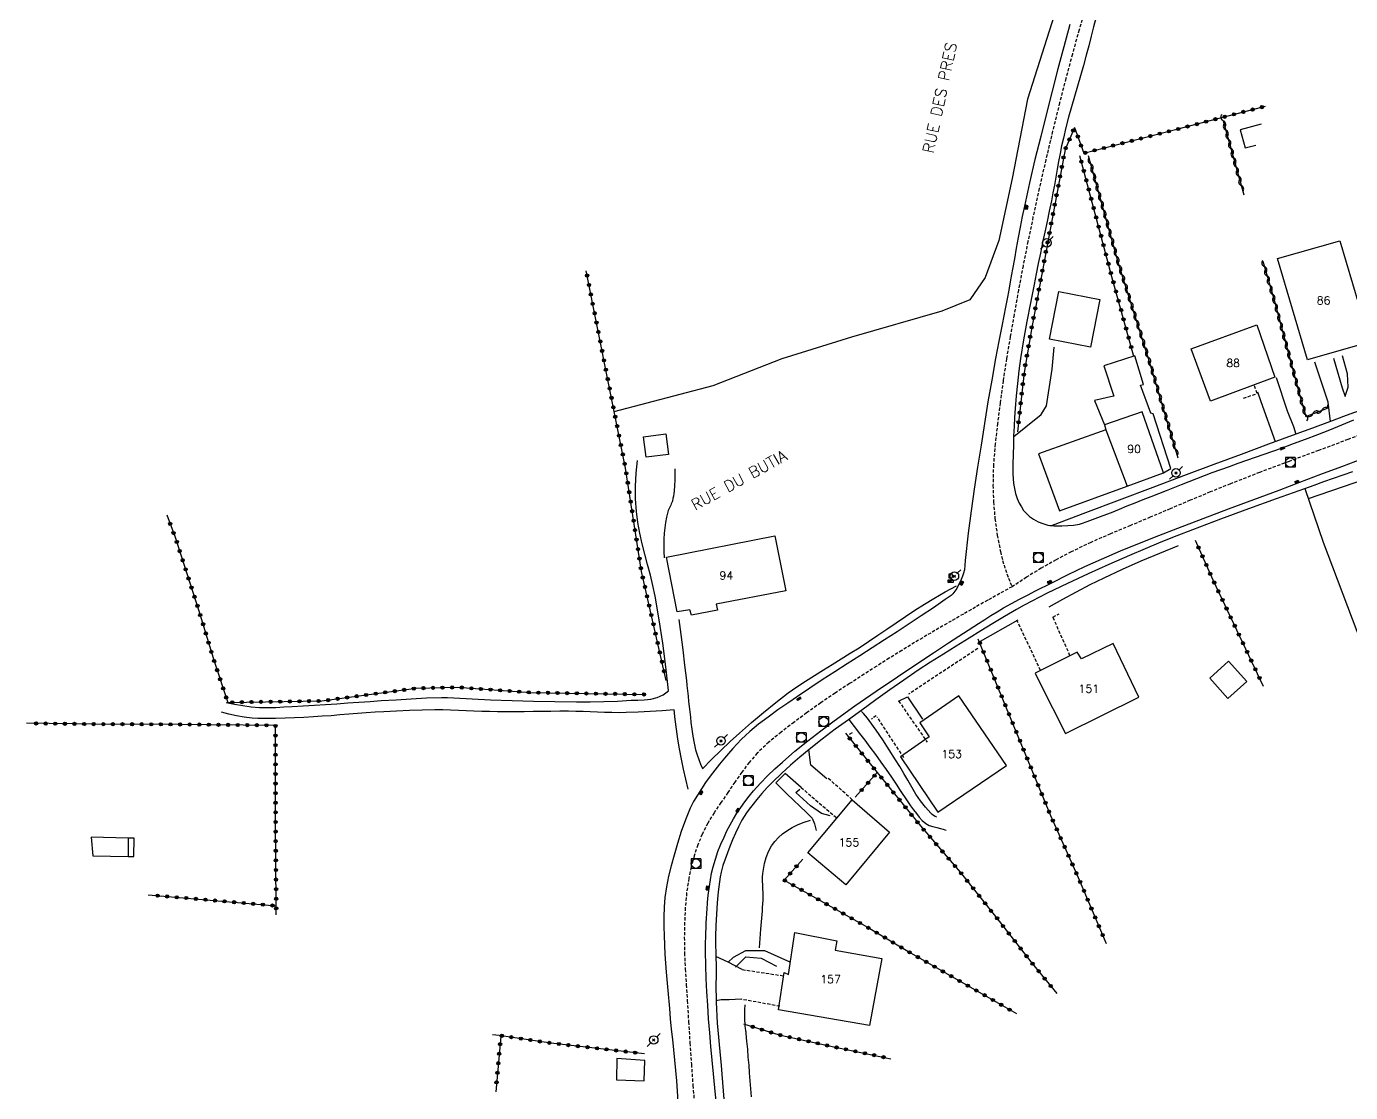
# Model space of a CAD drawing. Header units: millimetres. Extents: x 146000 to 147000, y 128274 to 129000.
# Drawn here: x 146025.1 to 146231.9, y 128444.3 to 128610.9 of the extents above; entities that cross this region are included whole.
import ezdxf
from ezdxf.enums import TextEntityAlignment as Align

# ---------------------------------------------------------------- set-up
doc = ezdxf.new("R2010")
doc.units = ezdxf.units.MM
doc.linetypes.add('DASHED', pattern=[0.75, 0.5, -0.25])
doc.layers.get('0').update_dxf_attribs({"linetype": 'CONTINUOUS'})
for name, color, linetype in [('W0001', 6, 'DASHED'), ('W0008', 7, 'CONTINUOUS'), ('W0014', 7, 'CONTINUOUS'), ('W0017', 7, 'CONTINUOUS'), ('W0071', 7, 'CONTINUOUS'), ('W0101', 7, 'CONTINUOUS'), ('W0104', 1, 'CONTINUOUS'), ('W0105', 7, 'CONTINUOUS'), ('W0112', 1, 'DASHED'), ('W0211', 2, 'CONTINUOUS'), ('W0300', 7, 'CONTINUOUS'), ('W0310', 3, 'CONTINUOUS'), ('W0323', 7, 'CONTINUOUS'), ('W0330', 7, 'CONTINUOUS'), ('W0333', 7, 'CONTINUOUS'), ('W0401', 7, 'CONTINUOUS'), ('W0420', 7, 'CONTINUOUS'), ('W0438', 7, 'CONTINUOUS'), ('W0473', 7, 'CONTINUOUS'), ('W0600', 7, 'CONTINUOUS'), ('W0989', 7, 'CONTINUOUS'), ('W0991', 7, 'CONTINUOUS')]:
    doc.layers.add(name, color=color, linetype=linetype)
doc.styles.get("Standard").update_dxf_attribs({"font": 'romans.shx', "width": 0.85})

# ---------------------------------------------------------------- blocks, each defined once
blk = doc.blocks.new('T401')
for p, q in [((-0.3, 0.3), (0, 0.3)), ((-0.3, -0.25), (-0.3, 0.3)), ((-0.3, 0.15), (0, 0.15)), ((-0.3, 0), (0, 0)), ((0, 0.3), (0, -0.25)), ((-0.3, -0.15), (0, -0.15)), ((-0.3, -0.25), (-0.3, -0.3)), ((-0.3, -0.3), (0, -0.3)), ((0, -0.3), (0, -0.25))]:
    blk.add_line(p, q)
blk = doc.blocks.new('T420')
for p, q in [((0.75, 0.75), (-0.75, 0.75)), ((-0.75, 0.75), (-0.75, -0.75)), ((0.75, 0.75), (0.75, -0.75)), ((0.75, -0.75), (-0.75, -0.75))]:
    blk.add_line(p, q)
blk.add_ellipse((0, 0), major_axis=(-0.53, 0.53), ratio=1, start_param=3.926991, end_param=10.210176)
blk = doc.blocks.new('T473')
for p, q in [((-0.166667, 0.166667), (0.166667, -0.166667)), ((-0.166667, -0.166667), (0.166667, 0.166667)), ((0.500001, 0.500001), (1.000002, 1.000002)), ((-1.000002, -1.000002), (-0.500001, -0.500001))]:
    blk.add_line(p, q)
blk.add_ellipse((0, 0), major_axis=(0.471405, 0.471405), ratio=1, start_param=5.4977871438, end_param=11.780972451)
blk = doc.blocks.new('T438')
for p, q in [((-0.4, 0.2), (0.4, 0.2)), ((-0.4, -0.2), (-0.4, 0.2)), ((0.15, 1.1), (-0.3, 1.1)), ((-0.3, 1.1), (-0.3, 0.5)), ((-0.3, 0.5), (0.15, 0.5)), ((0.3, 0.65), (0.3, 0.95)), ((0.4, 0.2), (0.4, -0.2))]:
    blk.add_line(p, q)
at = {"flags": 128}
for points in [[(-0.4, -0.2), (0.4, 0.2)], [(0.4, -0.2), (-0.4, -0.2)]]:
    blk.add_lwpolyline(points, dxfattribs=at)
for centre, major_axis, start_param, end_param in [((0.15, 0.95), (0.106, -0.106), 0.785398, 2.356194), ((0.15, 0.65), (0.106, 0.106), 3.926991, 5.497787)]:
    blk.add_ellipse(centre, major_axis=major_axis, ratio=1, start_param=start_param, end_param=end_param)
blk = doc.blocks.new('t310o')
at = {"color": 0, "linetype": 'Continuous'}
for centre, start, end in [((-0.5, 0.38), 216.8699, 323.1304), ((0.5, -0.37), 36.8699, 143.1303)]:
    blk.add_arc(centre, 0.625, start, end, dxfattribs=at)
blk = doc.blocks.new('t323o')
at = {"color": 0, "linetype": 'Continuous'}
for radius in [0.25, 0.15]:
    blk.add_circle((0, 0), radius, dxfattribs=at)

msp = doc.modelspace()

# ---------------------------------------------------------------- linework, layer by layer
at = {"layer": 'W0001'}
for points in [[(146190.57, 128614.18), (146189.48, 128610.4), (146188.44, 128606.61), (146187.42, 128602.81), (146186.45, 128599.01), (146185.35, 128594.56), (146184.29, 128590.11), (146183.27, 128585.64), (146182.29, 128581.17), (146181.5, 128577.36), (146180.74, 128573.55), (146180.02, 128569.73), (146179.33, 128565.91), (146178.73, 128562.47), (146178.16, 128559.03), (146177.62, 128555.58), (146177.16, 128552.12), (146176.76, 128548.92), (146176.38, 128545.71), (146176.11, 128542.48), (146176.04, 128539.25), (146176.13, 128536.63), (146176.35, 128534.03), (146176.71, 128531.44), (146177.2, 128528.87), (146177.55, 128527.46), (146177.97, 128526.08), (146178.46, 128524.72), (146179.02, 128523.38)], [(146235.41, 128547.87), (146231.5, 128546.39), (146226.9, 128544.67), (146222.29, 128542.97), (146217.69, 128541.24), (146213.12, 128539.46), (146209.98, 128538.19), (146206.85, 128536.89), (146203.73, 128535.57), (146200.62, 128534.25), (146197.51, 128532.94), (146194.4, 128531.65), (146191.3, 128530.31), (146188.26, 128528.84), (146185.89, 128527.58), (146183.56, 128526.26), (146181.26, 128524.86), (146179.02, 128523.38)], [(146179.02, 128523.38), (146177.11, 128522.33), (146175.21, 128521.27), (146173.31, 128520.2), (146171.42, 128519.12), (146169.51, 128518.02), (146167.6, 128516.91), (146165.7, 128515.79), (146163.8, 128514.66), (146161.82, 128513.44), (146159.84, 128512.22), (146157.87, 128510.97), (146155.92, 128509.71), (146153.65, 128508.24), (146151.38, 128506.76), (146149.14, 128505.24), (146146.93, 128503.66), (146144.94, 128502.19), (146142.95, 128500.68), (146141.03, 128499.1), (146139.22, 128497.37), (146137.95, 128495.93), (146136.79, 128494.39), (146135.7, 128492.82), (146134.63, 128491.23), (146133.55, 128489.66), (146132.48, 128488.06), (146131.48, 128486.42), (146130.61, 128484.7), (146129.93, 128483.04), (146129.36, 128481.33), (146128.9, 128479.59), (146128.53, 128477.83), (146128.18, 128475.54), (146127.97, 128473.23), (146127.87, 128470.92), (146127.82, 128468.6), (146127.84, 128466.13), (146127.96, 128463.65), (146128.13, 128461.18), (146128.28, 128458.71), (146128.48, 128455.4), (146128.69, 128452.08), (146128.92, 128448.76), (146129.16, 128445.45), (146129.51, 128441.25)]]:
    msp.add_lwpolyline(points, dxfattribs=at)
at = {"layer": 'W0008'}
for points in [[(146192.14, 128612.39), (146191.76, 128610.9), (146191.38, 128609.42), (146191, 128607.93), (146190.6, 128606.45), (146190.16, 128604.83), (146189.7, 128603.22), (146189.23, 128601.61), (146188.76, 128600), (146188.3, 128598.38), (146187.85, 128596.77), (146187.43, 128595.14), (146187.03, 128593.51), (146186.76, 128592.29), (146186.51, 128591.07), (146186.28, 128589.85), (146186.06, 128588.62), (146185.84, 128587.39), (146185.63, 128586.16), (146185.4, 128584.94), (146185.17, 128583.71), (146184.83, 128582.07), (146184.5, 128580.44), (146184.15, 128578.8), (146183.8, 128577.17), (146183.45, 128575.54), (146183.11, 128573.9), (146182.77, 128572.27), (146182.45, 128570.63), (146181.88, 128567.74), (146181.32, 128564.86), (146180.79, 128561.97), (146180.33, 128559.06), (146180.07, 128557.11), (146179.85, 128555.16), (146179.67, 128553.2), (146179.51, 128551.25), (146179.41, 128549.83), (146179.33, 128548.4), (146179.27, 128546.98), (146179.23, 128545.56), (146179.18, 128544.05), (146179.12, 128542.54), (146179.13, 128541.02), (146179.27, 128539.51), (146179.4, 128538.72), (146179.58, 128537.94), (146179.83, 128537.17), (146180.15, 128536.43), (146180.47, 128535.86), (146180.83, 128535.32), (146181.25, 128534.82), (146181.73, 128534.38), (146182.39, 128533.92), (146183.09, 128533.54), (146183.83, 128533.25), (146184.59, 128533.02), (146184.91, 128532.95), (146185.24, 128532.93), (146185.57, 128532.92), (146185.9, 128532.92), (146186.81, 128532.92), (146187.72, 128532.95), (146188.64, 128533.03), (146189.54, 128533.17), (146189.85, 128533.25), (146190.16, 128533.35), (146190.45, 128533.46), (146190.75, 128533.57), (146192.01, 128534.04), (146193.27, 128534.52), (146194.53, 128535.01), (146195.78, 128535.51), (146197.02, 128536.01), (146198.27, 128536.51), (146199.52, 128537.01), (146200.77, 128537.5), (146203.14, 128538.44), (146205.51, 128539.38), (146207.89, 128540.31), (146210.27, 128541.22), (146211.62, 128541.71), (146212.97, 128542.19), (146214.32, 128542.67), (146215.68, 128543.14), (146217.04, 128543.61), (146218.39, 128544.08), (146219.75, 128544.56), (146221.1, 128545.05), (146222.99, 128545.75), (146224.88, 128546.46), (146226.77, 128547.19), (146228.65, 128547.92), (146229.28, 128548.18), (146229.91, 128548.44), (146230.53, 128548.7), (146231.15, 128548.96), (146231.78, 128549.23), (146232.4, 128549.49)], [(146188.03, 128611.25), (146187.1, 128607.78), (146186.18, 128604.31), (146185.27, 128600.83), (146184.39, 128597.35), (146183.49, 128593.74), (146182.6, 128590.13), (146181.75, 128586.5), (146180.94, 128582.87), (146180.6, 128581.23), (146180.28, 128579.59), (146179.98, 128577.94), (146179.68, 128576.29), (146179.39, 128574.65), (146179.1, 128573), (146178.8, 128571.35), (146178.49, 128569.71), (146178.24, 128568.38), (146177.98, 128567.05), (146177.71, 128565.72), (146177.45, 128564.39), (146177.19, 128563.07), (146176.93, 128561.74), (146176.68, 128560.41), (146176.43, 128559.07), (146175.84, 128555.69), (146175.26, 128552.3), (146174.71, 128548.91), (146174.18, 128545.51), (146173.64, 128542.08), (146173.12, 128538.65), (146172.62, 128535.22), (146172.16, 128531.77), (146171.99, 128530.34), (146171.84, 128528.9), (146171.7, 128527.46), (146171.57, 128526.02)], [(146171.57, 128526.03), (146171.43, 128525.51), (146171.26, 128525.01), (146171.07, 128524.51), (146170.85, 128524.02), (146170.62, 128523.57), (146170.38, 128523.12), (146170.1, 128522.69), (146169.78, 128522.29), (146169.51, 128522.03), (146169.21, 128521.81), (146168.9, 128521.6), (146168.59, 128521.39), (146166.73, 128520.1), (146164.84, 128518.83), (146162.95, 128517.59), (146161.05, 128516.35), (146159.11, 128515.08), (146157.17, 128513.82), (146155.22, 128512.58), (146153.26, 128511.33), (146151.32, 128510.08), (146149.37, 128508.82), (146147.44, 128507.55), (146145.52, 128506.25), (146143.97, 128505.19), (146142.44, 128504.12), (146140.92, 128503.02), (146139.43, 128501.88), (146138.74, 128501.32), (146138.06, 128500.75), (146137.4, 128500.15), (146136.76, 128499.54), (146136.06, 128498.83), (146135.39, 128498.09), (146134.74, 128497.34), (146134.09, 128496.58), (146133.33, 128495.66), (146132.57, 128494.72), (146131.84, 128493.77), (146131.14, 128492.79), (146130.49, 128491.82), (146129.86, 128490.83), (146129.27, 128489.81), (146128.74, 128488.76), (146127.98, 128486.96), (146127.32, 128485.13), (146126.74, 128483.27), (146126.21, 128481.41), (146125.77, 128479.77), (146125.37, 128478.13), (146125.03, 128476.47), (146124.78, 128474.79), (146124.66, 128473.29), (146124.62, 128471.8), (146124.64, 128470.3), (146124.67, 128468.81), (146124.8, 128465.97), (146125, 128463.13), (146125.25, 128460.3), (146125.49, 128457.47), (146125.63, 128455.85), (146125.79, 128454.24), (146125.95, 128452.63), (146126.11, 128451.01), (146126.27, 128449.4), (146126.43, 128447.79), (146126.58, 128446.17), (146126.71, 128444.56), (146126.82, 128442.94)]]:
    msp.add_lwpolyline(points, dxfattribs=at)
at = {"layer": 'W0014'}
for points in [[(146132.79, 128442.94), (146132.59, 128445.09), (146132.39, 128447.24), (146132.18, 128449.39), (146131.98, 128451.53), (146131.79, 128453.68), (146131.62, 128455.83), (146131.47, 128457.98), (146131.35, 128460.06), (146131.25, 128462.14), (146131.18, 128464.22), (146131.15, 128466.3), (146131.15, 128467.05), (146131.15, 128467.81), (146131.17, 128468.56), (146131.19, 128469.31), (146131.21, 128470.07), (146131.24, 128470.82), (146131.28, 128471.57), (146131.32, 128472.32), (146131.37, 128473.12), (146131.42, 128473.91), (146131.49, 128474.7), (146131.58, 128475.49), (146131.73, 128476.53), (146131.89, 128477.57), (146132.08, 128478.61), (146132.33, 128479.63), (146132.68, 128480.82), (146133.08, 128481.98), (146133.53, 128483.13), (146134.02, 128484.26), (146134.47, 128485.22), (146134.96, 128486.16), (146135.48, 128487.09), (146136.03, 128487.99), (146136.64, 128488.9), (146137.27, 128489.79), (146137.94, 128490.65), (146138.64, 128491.49), (146139.7, 128492.67), (146140.82, 128493.81), (146141.97, 128494.91), (146143.14, 128495.98), (146145.1, 128497.67), (146147.11, 128499.29), (146149.15, 128500.87), (146151.22, 128502.42), (146154.47, 128504.77), (146157.78, 128507.05), (146161.11, 128509.29), (146164.44, 128511.53), (146166.76, 128513.07), (146169.1, 128514.61), (146171.44, 128516.13), (146173.79, 128517.64), (146174.75, 128518.26), (146175.72, 128518.87), (146176.69, 128519.48), (146177.67, 128520.07), (146178.91, 128520.76), (146180.16, 128521.43), (146181.41, 128522.08), (146182.67, 128522.72), (146185.23, 128524.01), (146187.79, 128525.28), (146190.37, 128526.52), (146192.98, 128527.71), (146195.94, 128528.99), (146198.93, 128530.2), (146201.93, 128531.38), (146204.94, 128532.56), (146208.87, 128534.07), (146212.82, 128535.55), (146216.78, 128537.02), (146220.73, 128538.49), (146224, 128539.72), (146227.28, 128540.95), (146230.56, 128542.18), (146233.84, 128543.41)], [(146232.21, 128541.32), (146230.7, 128540.8), (146229.19, 128540.28), (146227.68, 128539.76), (146226.18, 128539.23), (146224.68, 128538.69), (146220.3, 128537.12), (146215.94, 128535.54), (146211.58, 128533.94), (146207.23, 128532.29), (146204.75, 128531.32), (146202.28, 128530.34), (146199.81, 128529.33), (146197.36, 128528.29), (146194.12, 128526.87), (146190.89, 128525.41), (146187.69, 128523.91), (146184.51, 128522.36), (146183.3, 128521.76), (146182.1, 128521.13), (146180.91, 128520.49), (146179.73, 128519.84), (146177.86, 128518.75), (146176, 128517.62), (146174.15, 128516.48), (146172.31, 128515.34), (146170.3, 128514.1), (146168.3, 128512.86), (146166.3, 128511.61), (146164.33, 128510.32), (146162.11, 128508.8), (146159.91, 128507.26), (146157.74, 128505.69), (146155.56, 128504.11), (146153.48, 128502.6), (146151.39, 128501.1), (146149.33, 128499.56), (146147.31, 128497.97), (146145.85, 128496.75), (146144.42, 128495.5), (146143.02, 128494.22), (146141.64, 128492.91)], [(146141.64, 128492.91), (146140.78, 128492.01), (146139.95, 128491.08), (146139.15, 128490.13), (146138.37, 128489.15), (146137.95, 128488.61), (146137.55, 128488.05), (146137.16, 128487.47), (146136.8, 128486.88), (146136.28, 128485.88), (146135.81, 128484.86), (146135.37, 128483.82), (146134.95, 128482.78), (146134.57, 128481.8), (146134.2, 128480.81), (146133.86, 128479.81), (146133.58, 128478.79), (146133.42, 128478.03), (146133.31, 128477.26), (146133.22, 128476.49), (146133.13, 128475.72), (146132.97, 128473.97), (146132.83, 128472.21), (146132.74, 128470.46), (146132.68, 128468.7), (146132.68, 128468.28), (146132.68, 128467.86), (146132.69, 128467.44), (146132.71, 128467.02), (146132.72, 128466.6), (146132.74, 128466.18), (146132.75, 128465.76), (146132.76, 128465.34), (146132.77, 128464.35), (146132.77, 128463.36), (146132.77, 128462.37), (146132.76, 128461.37), (146132.76, 128460.38), (146132.77, 128459.39), (146132.79, 128458.4), (146132.83, 128457.4), (146132.88, 128456.29), (146132.96, 128455.18), (146133.05, 128454.08), (146133.15, 128452.97), (146133.26, 128451.86), (146133.36, 128450.75), (146133.46, 128449.65), (146133.56, 128448.54), (146133.66, 128447.23), (146133.77, 128445.91), (146133.87, 128444.6), (146133.97, 128443.29)]]:
    msp.add_lwpolyline(points, dxfattribs=at)
at = {"layer": 'W0017'}
for points in [[(146179.28, 128546.84), (146181.18, 128548.38), (146183.55, 128550.31), (146184.39, 128551.68), (146185.26, 128557.38), (146185.59, 128560.81)], [(146229.23, 128559.1), (146230.58, 128554.47), (146231.08, 128553.11)], [(146231.08, 128553.14), (146231.52, 128554.59), (146231.43, 128556.66), (146230.62, 128559.49)], [(146228.78, 128549.22), (146228.4, 128552.24), (146226.31, 128558.47)], [(146220.3, 128556.06), (146222.02, 128550.88), (146222.99, 128548.45), (146223.35, 128547.22)], [(146220.15, 128546.04), (146217.95, 128552.26), (146217.43, 128553.78)], [(146150.06, 128493.37), (146147.56, 128495.51), (146147.28, 128497.94)], [(146146.05, 128492), (146143.6, 128494.19)], [(146136.86, 128463.56), (146134.67, 128464.71), (146132.76, 128465.59)], [(146136.68, 128458.94), (146134.8, 128458.83), (146133.57, 128458.84), (146132.76, 128458.64)]]:
    msp.add_lwpolyline(points, dxfattribs=at)
at = {"layer": 'W0071'}
for points in [[(146125.36, 128507.15), (146124.94, 128510.85), (146124.44, 128514.55), (146123.87, 128518.23), (146123.24, 128521.91), (146122.91, 128523.56), (146122.52, 128525.21), (146122.09, 128526.84), (146121.66, 128528.47), (146121.24, 128530.11), (146120.87, 128531.77), (146120.56, 128533.43), (146120.34, 128535.12), (146120.2, 128537.12), (146120.18, 128539.12), (146120.28, 128541.13), (146120.49, 128543.12)], [(146126.32, 128541.8), (146126.34, 128540.93), (146126.34, 128540.06), (146126.3, 128539.19), (146126.22, 128538.32), (146126.18, 128537.93), (146126.12, 128537.54), (146126.04, 128537.16), (146125.95, 128536.78), (146125.87, 128536.56), (146125.79, 128536.34), (146125.69, 128536.13), (146125.59, 128535.93), (146125.49, 128535.72), (146125.4, 128535.51), (146125.31, 128535.29), (146125.24, 128535.07), (146125.04, 128534.26), (146124.89, 128533.43), (146124.78, 128532.6), (146124.69, 128531.76), (146124.63, 128530.81), (146124.6, 128529.84), (146124.61, 128528.88), (146124.65, 128527.92)], [(146126.95, 128518.28), (146127.26, 128515.9), (146127.57, 128513.52), (146127.86, 128511.14), (146128.14, 128508.75), (146128.23, 128507.93), (146128.32, 128507.11), (146128.4, 128506.29), (146128.49, 128505.47), (146128.57, 128504.65), (146128.66, 128503.83), (146128.76, 128503.01), (146128.86, 128502.19), (146129.01, 128501.11), (146129.16, 128500.03), (146129.34, 128498.95), (146129.59, 128497.88), (146129.81, 128497.13), (146130.07, 128496.39), (146130.36, 128495.66), (146130.68, 128494.95)], [(146056.27, 128505.3), (146057.54, 128505.02), (146058.83, 128504.8), (146060.13, 128504.63), (146061.43, 128504.53), (146062.71, 128504.49), (146063.99, 128504.53), (146065.27, 128504.6), (146066.54, 128504.67), (146068.29, 128504.76), (146070.03, 128504.86), (146071.77, 128504.98), (146073.51, 128505.1), (146075.25, 128505.23), (146076.99, 128505.35), (146078.73, 128505.47), (146080.47, 128505.58), (146082.82, 128505.72), (146085.17, 128505.88), (146087.52, 128506), (146089.87, 128506.05), (146090.83, 128506.05), (146091.8, 128506.02), (146092.76, 128505.98), (146093.72, 128505.93), (146094.68, 128505.87), (146095.64, 128505.82), (146096.6, 128505.77), (146097.56, 128505.73), (146100.91, 128505.62), (146104.26, 128505.52), (146107.61, 128505.44), (146110.96, 128505.41), (146113.11, 128505.42), (146115.25, 128505.45), (146117.4, 128505.51), (146119.54, 128505.63), (146120.54, 128505.68), (146121.55, 128505.73), (146122.57, 128505.83), (146123.56, 128506.07), (146124.05, 128506.26), (146124.51, 128506.5), (146124.95, 128506.79), (146125.36, 128507.12)], [(146126.24, 128504.17), (146124.37, 128504), (146122.5, 128503.86), (146120.62, 128503.77), (146118.74, 128503.71), (146117.62, 128503.7), (146116.49, 128503.72), (146115.37, 128503.75), (146114.24, 128503.78), (146113.12, 128503.83), (146112, 128503.87), (146110.88, 128503.9), (146109.75, 128503.92), (146108.36, 128503.92), (146106.97, 128503.91), (146105.58, 128503.89), (146104.19, 128503.87), (146102.8, 128503.85), (146101.41, 128503.84), (146100.02, 128503.83), (146098.63, 128503.84), (146097.41, 128503.87), (146096.18, 128503.91), (146094.96, 128503.96), (146093.74, 128504.01), (146092.52, 128504.06), (146091.3, 128504.1), (146090.07, 128504.13), (146088.85, 128504.14), (146086.86, 128504.11), (146084.87, 128504.04), (146082.88, 128503.95), (146080.89, 128503.84), (146079.52, 128503.76), (146078.14, 128503.66), (146076.76, 128503.56), (146075.39, 128503.45), (146074.01, 128503.34), (146072.64, 128503.23), (146071.26, 128503.13), (146069.88, 128503.05), (146068.4, 128502.96), (146066.92, 128502.89), (146065.44, 128502.83), (146063.96, 128502.8), (146063.04, 128502.78), (146062.12, 128502.77), (146061.2, 128502.79), (146060.29, 128502.85), (146059.07, 128503.01), (146057.87, 128503.21), (146056.68, 128503.48), (146055.5, 128503.79)], [(146128.43, 128491.76), (146128.05, 128493.32), (146127.69, 128494.89), (146127.37, 128496.46), (146127.08, 128498.04), (146126.82, 128499.57), (146126.6, 128501.1), (146126.41, 128502.63), (146126.24, 128504.17)], [(146167.28, 128487.36), (146167.02, 128487.48), (146166.77, 128487.63), (146166.55, 128487.79), (146166.33, 128487.98), (146165.48, 128488.92), (146164.71, 128489.92), (146164.01, 128490.97), (146163.35, 128492.05), (146162.74, 128493.13), (146162.12, 128494.22), (146161.49, 128495.3), (146160.82, 128496.35), (146159.81, 128497.9), (146158.81, 128499.45), (146157.79, 128500.99), (146156.7, 128502.49), (146156.42, 128502.85), (146156.12, 128503.21), (146155.82, 128503.56), (146155.5, 128503.9)], [(146153.54, 128502.61), (146154.37, 128501.55), (146155.19, 128500.47), (146156.01, 128499.4), (146156.82, 128498.31), (146157.67, 128497.15), (146158.51, 128495.98), (146159.35, 128494.81), (146160.17, 128493.63), (146160.61, 128492.99), (146161.03, 128492.35), (146161.45, 128491.7), (146161.87, 128491.05), (146162.3, 128490.41), (146162.73, 128489.77), (146163.18, 128489.13), (146163.64, 128488.52), (146164.07, 128487.95), (146164.5, 128487.38), (146164.98, 128486.84), (146165.55, 128486.38), (146166.08, 128486.09), (146166.66, 128485.9), (146167.25, 128485.76), (146167.82, 128485.6), (146168.05, 128485.53), (146168.28, 128485.47), (146168.51, 128485.4), (146168.73, 128485.34)]]:
    msp.add_lwpolyline(points, dxfattribs=at)
at = {"layer": 'W0101'}
for points in [[(146239.89, 128563.06), (146225.16, 128558.82), (146220.49, 128574.7), (146230.25, 128577.44), (146233.2, 128567.43), (146238.31, 128568.86)], [(146220.08, 128556.12), (146210, 128552.4), (146206.99, 128560.56), (146217.27, 128564.3)], [(146143.67, 128522.72), (146132.81, 128520.65), (146132.98, 128519.71), (146128.92, 128518.95), (146128.68, 128519.79), (146126.68, 128519.44), (146125.06, 128528.03), (146141.97, 128531.35)], [(146194.8, 128514.49), (146189.87, 128512.09), (146189.21, 128513.18), (146182.63, 128509.88), (146183.37, 128508.37), (146187.35, 128500.42), (146198.84, 128506.12)], [(146170.7, 128506.33), (146164.63, 128502.13), (146166.08, 128499.91), (146161.59, 128496.81), (146167.41, 128488.15), (146178.17, 128495.47)], [(146153.06, 128476.77), (146147.12, 128481.77), (146154.04, 128490.1), (146159.89, 128485.04)], [(146142.51, 128457.26), (146143.4, 128463.09), (146144.12, 128462.8), (146145.1, 128469.32), (146151.65, 128468.06), (146151.4, 128466.57), (146158.67, 128465.3), (146156.76, 128454.79)]]:
    msp.add_lwpolyline(points, close=True, dxfattribs=at)
for points in [[(146202.68, 128541.19), (146199.33, 128550.71), (146193.47, 128548.68), (146193.45, 128548.68)], [(146193.45, 128548.68), (146193.69, 128547.93)], [(146193.69, 128547.93), (146196.99, 128539.1)], [(146196.99, 128539.1), (146202.68, 128541.19)]]:
    msp.add_lwpolyline(points, dxfattribs=at)
at = {"layer": 'W0104'}
for points in [[(146217.91, 128595.65), (146214.64, 128594.77), (146215.45, 128591.99), (146217.12, 128592.4)], [(146202.68, 128541.19), (146203.83, 128541.87), (146201.06, 128550.42), (146200.68, 128550.51), (146200.69, 128550.53), (146199.1, 128554.88), (146199.54, 128554.98), (146198.21, 128559.45), (146193.38, 128557.93), (146194.92, 128553.19), (146194.89, 128553.16), (146191.9, 128552.47), (146193.45, 128548.68)], [(146193.69, 128547.93), (146183.14, 128544.15)], [(146183.14, 128544.15), (146186.42, 128535.23), (146196.99, 128539.1)], [(146040.93, 128484.1), (146040.94, 128481.21)]]:
    msp.add_lwpolyline(points, dxfattribs=at)
for points in [[(146192.74, 128568.25), (146191.29, 128560.84), (146184.89, 128562.09), (146186.34, 128569.5)], [(146124.95, 128547.26), (146125.37, 128544.07), (146121.86, 128543.61), (146121.44, 128546.8)], [(146041.89, 128484.11), (146040.93, 128484.1), (146035.18, 128484.27), (146035.4, 128481.31), (146040.94, 128481.21), (146040.94, 128481.23), (146041.84, 128481.22)], [(146121.67, 128449.34), (146117.28, 128449.63), (146117.25, 128446.34), (146121.57, 128446.15)]]:
    msp.add_lwpolyline(points, close=True, dxfattribs=at)
at = {"layer": 'W0105'}
for points in [[(146161.3, 128505.52), (146162.66, 128506.19), (146165.02, 128502.66)], [(146143.6, 128494.17), (146142.1, 128492.74), (146143.86, 128491.03), (146146.91, 128488.09), (146147.78, 128487.23), (146148.18, 128486.35), (146148.43, 128485.29)], [(146150.63, 128487.6), (146149.26, 128487.95), (146147.54, 128489.13), (146145.26, 128491.24), (146145.85, 128491.77)], [(146144.47, 128464.68), (146140.4, 128466.49), (146137.36, 128466.47), (146135.47, 128465.44), (146134.67, 128464.71)], [(146135.84, 128463.91), (146136.82, 128464.91), (146137.45, 128465.55), (146139.82, 128465.32), (146142.22, 128464.1)]]:
    msp.add_lwpolyline(points, dxfattribs=at)
at = {"layer": 'W0112'}
for points in [[(146215.16, 128552.84), (146217.33, 128553.59), (146216.83, 128554.93)], [(146183.48, 128510.3), (146179.78, 128518.17)], [(146188.07, 128512.61), (146185.39, 128518.65), (146186.39, 128519.15)], [(146173.67, 128513.74), (146162.82, 128506.58)], [(146161.3, 128505.52), (146165.75, 128499.1)], [(146157.8, 128503.23), (146157.05, 128502.68)], [(146162.11, 128496.68), (146157.95, 128503.02)], [(146154.02, 128500.54), (146153.36, 128500.15)], [(146154.04, 128490.1), (146150.16, 128493.58)], [(146146.05, 128492), (146151.66, 128487.24)], [(146136.86, 128463.56), (146143.48, 128462.55)], [(146142.74, 128457.82), (146136.7, 128458.91)]]:
    msp.add_lwpolyline(points, dxfattribs=at)
at = {"layer": 'W0211'}
for points in [[(146139.56, 128466.93), (146139.61, 128467.66), (146139.67, 128468.4), (146139.72, 128469.14), (146139.78, 128469.88), (146139.82, 128470.44), (146139.87, 128471.01), (146139.92, 128471.57), (146139.96, 128472.14), (146140.01, 128472.71), (146140.05, 128473.27), (146140.09, 128473.84), (146140.12, 128474.41), (146140.13, 128475), (146140.12, 128475.6), (146140.09, 128476.19), (146140.06, 128476.79), (146140.05, 128477.39), (146140.05, 128477.98), (146140.09, 128478.58), (146140.17, 128479.18), (146140.37, 128480.14), (146140.63, 128481.08), (146140.99, 128482), (146141.46, 128482.87), (146141.95, 128483.56), (146142.52, 128484.18), (146143.15, 128484.74), (146143.82, 128485.24), (146144.69, 128485.78), (146145.59, 128486.23), (146146.54, 128486.6), (146147.52, 128486.88)], [(146138.34, 128443.68), (146138.23, 128444.92), (146138.13, 128446.16), (146138.02, 128447.39), (146137.93, 128448.63), (146137.82, 128449.87), (146137.72, 128451.1), (146137.61, 128452.34), (146137.48, 128453.57), (146137.46, 128453.75), (146137.44, 128453.93), (146137.42, 128454.1), (146137.39, 128454.28), (146137.37, 128454.46), (146137.35, 128454.63), (146137.33, 128454.81), (146137.31, 128454.99), (146137.28, 128455.76), (146137.26, 128456.52), (146137.27, 128457.29), (146137.3, 128458.06)]]:
    msp.add_lwpolyline(points, dxfattribs=at)
at = {"layer": 'W0300'}
for points in [[(146204.99, 128529.78), (146202.04, 128528.6), (146199.12, 128527.37), (146196.23, 128526.09), (146193.36, 128524.74), (146191.18, 128523.66), (146189.02, 128522.54), (146186.89, 128521.38), (146184.78, 128520.18)], [(146179.93, 128518.14), (146174.03, 128514.8)]]:
    msp.add_lwpolyline(points, dxfattribs=at)
at = {"layer": 'W0310'}
for points in [[(146212.01, 128596.22), (146215.21, 128584.64)], [(146204.97, 128543.46), (146200.55, 128558.37), (146195.66, 128573.91), (146190.94, 128590.73)], [(146218.17, 128574.29), (146220, 128568.03), (146223.78, 128554.02), (146224.9, 128549.99), (146228.31, 128551.28), (146228.35, 128551.83)]]:
    msp.add_lwpolyline(points, dxfattribs=at)
at = {"layer": 'W0323'}
for points in [[(146188.79, 128595.16), (146190.22, 128591.15), (146204.75, 128594.87), (146218.61, 128598.49)], [(146188.79, 128595.16), (146187.3, 128591.7), (146182.09, 128563.92), (146180.89, 128556.87), (146179.87, 128547.59)], [(146198.03, 128559.39), (146194.63, 128571.79), (146189.6, 128590.75)], [(146124.99, 128508.73), (146121.11, 128525.79), (146118.64, 128541.9), (146116.04, 128554.94), (146112.49, 128572.74)], [(146046.97, 128534.6), (146048.29, 128531.11), (146052, 128519.64), (146054.37, 128511.74), (146056.51, 128505.3), (146071.18, 128505.54), (146085.91, 128507.51), (146092.32, 128507.67), (146103.84, 128506.85), (146121.66, 128506.55)], [(146218.31, 128507.77), (146210.43, 128524.39), (146207.68, 128530.59)], [(146193.76, 128467.57), (146189.39, 128477.87), (146185.06, 128487.58), (146179.36, 128501.48), (146173.75, 128515.19)], [(146064.08, 128472.1), (146064.07, 128473.52), (146063.97, 128486.95), (146063.95, 128501.72), (146048.83, 128501.87), (146035.71, 128501.91), (146025.05, 128502.04)], [(146152.98, 128500.52), (146157.97, 128494.34), (146154.52, 128490.5)], [(146157.97, 128494.34), (146164.7, 128486.01), (146170.91, 128478.8), (146176.64, 128471.61), (146181.97, 128464.77), (146186.01, 128459.82)], [(146146.36, 128480.81), (146143.43, 128477.53), (146156.81, 128469.95), (146163.27, 128466.09), (146177.14, 128458.16), (146179.69, 128456.68)], [(146044.04, 128475.24), (146064.07, 128473.52)], [(146137.07, 128455.05), (146142.63, 128453.35), (146151.17, 128451.47), (146160.1, 128449.62)], [(146121.61, 128450.4), (146106.96, 128452.06), (146098.9, 128453.27), (146097.83, 128453.37)], [(146099.15, 128453.1), (146098.35, 128444.43)]]:
    msp.add_lwpolyline(points, dxfattribs=at)
at = {"layer": 'W0330'}
for points in [[(146200.25, 128659.91), (146196.32, 128647.66), (146191.08, 128631.08), (146186.32, 128614.97), (146181.41, 128599.6), (146179.03, 128587.21), (146176.94, 128577.48), (146174.83, 128571.73), (146172.44, 128568.23), (146168.05, 128566.43), (146153.92, 128562.38), (146143.07, 128559.02), (146132.3, 128554.79), (146116.83, 128550.71)], [(146240.8, 128542.41), (146230.6, 128538.97), (146225.29, 128537.14)], [(146224.75, 128538.72), (146227.6, 128530.36), (146233.63, 128514.51), (146233.82, 128513.99)]]:
    msp.add_lwpolyline(points, dxfattribs=at)
at = {"layer": 'W0333'}
for points in [[(146233.81, 128551.08), (146231.2, 128550.12), (146228.59, 128549.16), (146225.98, 128548.19), (146223.37, 128547.22), (146219.09, 128545.64), (146214.8, 128544.06), (146210.52, 128542.47), (146206.23, 128540.88), (146200.99, 128538.91), (146195.75, 128536.93), (146190.51, 128534.93), (146185.28, 128532.93)], [(146130.68, 128494.92), (146132.08, 128496.36), (146133.51, 128497.78), (146134.97, 128499.17), (146136.45, 128500.52), (146138.3, 128502.15), (146140.18, 128503.75), (146142.1, 128505.3), (146144.06, 128506.79), (146145.4, 128507.73), (146146.77, 128508.65), (146148.15, 128509.53), (146149.54, 128510.4), (146150.94, 128511.25), (146152.34, 128512.11), (146153.73, 128512.98), (146155.12, 128513.86), (146156.58, 128514.82), (146158.03, 128515.79), (146159.48, 128516.77), (146160.93, 128517.76), (146162.38, 128518.73), (146163.84, 128519.7), (146165.32, 128520.65), (146166.8, 128521.57), (146167.67, 128522.09), (146168.55, 128522.59), (146169.43, 128523.07), (146170.33, 128523.54)]]:
    msp.add_lwpolyline(points, dxfattribs=at)
at = {"layer": 'W0600'}
msp.add_lwpolyline([(146215.68, 128508.56), (146212.84, 128511.73), (146209.9, 128509.09), (146212.75, 128505.92)], close=True, dxfattribs=at)

# ---------------------------------------------------------------- block references
at = {"layer": 'W0310'}
for p, rotation in [((146212.01, 128596.21), 285.4445181703139), ((146212.41, 128594.76), 285.4445181703139), ((146212.81, 128593.31), 285.4445181703139), ((146213.21, 128591.87), 285.4445181703139), ((146191.3, 128589.47), 105.6543739382282), ((146213.61, 128590.42), 285.4445181703139), ((146214.01, 128588.98), 285.4445181703139), ((146191.7, 128588.02), 105.6543739382282), ((146192.11, 128586.58), 105.6543739382282), ((146214.41, 128587.53), 285.4445181703139), ((146192.51, 128585.13), 105.6543739382282), ((146214.81, 128586.09), 285.4445181703139), ((146192.92, 128583.69), 105.6543739382282), ((146193.32, 128582.25), 105.6543739382282), ((146193.73, 128580.8), 105.6543739382282), ((146194.13, 128579.36), 105.6543739382282), ((146194.54, 128577.91), 105.6543739382282), ((146194.94, 128576.47), 105.6543739382282), ((146195.35, 128575.02), 105.6543739382282), ((146195.76, 128573.58), 107.4788107228506), ((146196.21, 128572.15), 107.4788107228506), ((146218.43, 128573.42), 286.2547854506864), ((146218.85, 128571.98), 286.2547854506864), ((146196.66, 128570.72), 107.4788107228506), ((146219.27, 128570.54), 286.2547854506864), ((146197.11, 128569.29), 107.4788107228506), ((146197.56, 128567.86), 107.4788107228506), ((146219.69, 128569.1), 286.2547854506864), ((146198.01, 128566.43), 107.4788107228506), ((146220.1, 128567.65), 285.1204015064638), ((146220.49, 128566.21), 285.1204015064638), ((146198.46, 128565), 107.4788107228506), ((146220.88, 128564.76), 285.1204015064638), ((146198.92, 128563.57), 107.4788107228506), ((146199.37, 128562.14), 107.4788107228506), ((146221.27, 128563.31), 285.1204015064638), ((146221.66, 128561.86), 285.1204015064638), ((146199.82, 128560.71), 107.4788107228506), ((146222.06, 128560.41), 285.1204015064638), ((146200.27, 128559.28), 107.4788107228506), ((146200.71, 128557.84), 106.5199340870314), ((146222.45, 128558.97), 285.1204015064638), ((146222.84, 128557.52), 285.1204015064638), ((146201.14, 128556.4), 106.5199340870314), ((146223.23, 128556.07), 285.1204015064638), ((146201.56, 128554.97), 106.5199340870314), ((146201.99, 128553.53), 106.5199340870314), ((146223.62, 128554.62), 285.1204015064638), ((146202.41, 128552.09), 106.5199340870314), ((146224.02, 128553.18), 285.4522254066341), ((146224.42, 128551.73), 285.4522254066341), ((146202.84, 128550.65), 106.5199340870314), ((146203.27, 128549.21), 106.5199340870314), ((146224.82, 128550.28), 285.4522254066341), ((146226.02, 128550.42), 20.64784176289873), ((146227.42, 128550.95), 20.64784176289873), ((146203.69, 128547.78), 106.5199340870314), ((146204.12, 128546.34), 106.5199340870314), ((146204.55, 128544.9), 106.5199340870314)]:
    msp.add_blockref('t310o', p, dxfattribs=dict(at, rotation=rotation))
at = {"layer": 'W0323'}
for p, rotation in [((146215.15, 128597.59), 14.64376928130015), ((146216.6, 128597.96), 14.64376928130015), ((146218.05, 128598.34), 14.64376928130015), ((146207.89, 128595.69), 14.64376928130015), ((146209.34, 128596.07), 14.64376928130015), ((146210.79, 128596.45), 14.64376928130015), ((146212.24, 128596.83), 14.64376928130015), ((146213.69, 128597.21), 14.64376928130015), ((146188.58, 128594.68), 246.6615762598504), ((146189.29, 128593.74), 289.6320761470462), ((146199.17, 128593.44), 14.35294499736064), ((146200.63, 128593.81), 14.35294499736064), ((146202.08, 128594.19), 14.35294499736064), ((146203.53, 128594.56), 14.35294499736064), ((146204.99, 128594.93), 14.64376928130015), ((146206.44, 128595.31), 14.64376928130015), ((146187.39, 128591.92), 246.6615762598504), ((146187.99, 128593.3), 246.6615762598504), ((146189.79, 128592.33), 289.6320761470462), ((146191.91, 128591.58), 14.35294499736064), ((146193.36, 128591.95), 14.35294499736064), ((146194.81, 128592.33), 14.35294499736064), ((146196.27, 128592.7), 14.35294499736064), ((146197.72, 128593.07), 14.35294499736064), ((146187.06, 128590.47), 259.3914284525288), ((146189.85, 128589.81), 104.8531404481319), ((146190.46, 128591.21), 14.35294499736064), ((146186.51, 128587.52), 259.3914284525288), ((146186.79, 128588.99), 259.3914284525288), ((146190.23, 128588.36), 104.8531404481319), ((146186.24, 128586.04), 259.3914284525288), ((146190.62, 128586.91), 104.8531404481319), ((146191, 128585.46), 104.8531404481319), ((146185.68, 128583.09), 259.3914284525288), ((146185.96, 128584.57), 259.3914284525288), ((146191.39, 128584.01), 104.8531404481319), ((146185.41, 128581.62), 259.3914284525288), ((146191.77, 128582.56), 104.8531404481319), ((146192.16, 128581.11), 104.8531404481319), ((146185.13, 128580.15), 259.3914284525288), ((146192.54, 128579.66), 104.8531404481319), ((146184.58, 128577.2), 259.3914284525288), ((146184.86, 128578.67), 259.3914284525288), ((146192.93, 128578.21), 104.8531404481319), ((146184.3, 128575.72), 259.3914284525288), ((146193.31, 128576.76), 104.8531404481319), ((146193.7, 128575.31), 104.8531404481319), ((146183.75, 128572.77), 259.3914284525288), ((146184.03, 128574.25), 259.3914284525288), ((146194.08, 128573.86), 104.8531404481319), ((146112.63, 128572.01), 101.2762222710374), ((146183.47, 128571.3), 259.3914284525288), ((146194.46, 128572.41), 104.8531404481319), ((146194.86, 128570.97), 105.3571302770683), ((146112.93, 128570.54), 101.2762222710374), ((146113.22, 128569.07), 101.2762222710374), ((146183.2, 128569.83), 259.3914284525288), ((146195.25, 128569.52), 105.3571302770683), ((146113.51, 128567.6), 101.2762222710374), ((146182.65, 128566.88), 259.3914284525288), ((146182.92, 128568.35), 259.3914284525288), ((146195.65, 128568.07), 105.3571302770683), ((146196.05, 128566.63), 105.3571302770683), ((146113.81, 128566.13), 101.2762222710374), ((146114.1, 128564.66), 101.2762222710374), ((146182.37, 128565.4), 259.3914284525288), ((146196.44, 128565.18), 105.3571302770683), ((146114.39, 128563.19), 101.2762222710374), ((146181.84, 128562.45), 260.3216174724286), ((146182.09, 128563.93), 259.3914284525288), ((146196.84, 128563.73), 105.3571302770683), ((146114.69, 128561.72), 101.2762222710374), ((146114.98, 128560.24), 101.2762222710374), ((146181.59, 128560.97), 260.3216174724286), ((146197.24, 128562.29), 105.3571302770683), ((146197.64, 128560.84), 105.3571302770683), ((146115.27, 128558.77), 101.2762222710374), ((146181.34, 128559.49), 260.3216174724286), ((146115.57, 128557.3), 101.2762222710374), ((146180.85, 128556.53), 263.7559897536338), ((146181.08, 128558.01), 260.3216174724286), ((146115.86, 128555.83), 101.2762222710374), ((146116.15, 128554.36), 101.2668357938663), ((146180.69, 128555.04), 263.7559897536338), ((146116.45, 128552.89), 101.2668357938663), ((146180.36, 128552.06), 263.7559897536338), ((146180.53, 128553.55), 263.7559897536338), ((146116.74, 128551.42), 101.2668357938663), ((146117.03, 128549.95), 101.2668357938663), ((146180.2, 128550.57), 263.7559897536338), ((146117.33, 128548.48), 101.2668357938663), ((146180.04, 128549.08), 263.7559897536338), ((146117.62, 128547), 101.2668357938663), ((146117.91, 128545.53), 101.2668357938663), ((146118.21, 128544.06), 101.2668357938663), ((146118.5, 128542.59), 101.2668357938663), ((146118.76, 128541.11), 98.73627114325876), ((146118.99, 128539.63), 98.73627114325876), ((146119.21, 128538.15), 98.73627114325876), ((146119.44, 128536.67), 98.73627114325876), ((146119.67, 128535.18), 98.73627114325876), ((146119.9, 128533.7), 98.73627114325876), ((146047.5, 128533.2), 290.7122469461356), ((146048.03, 128531.79), 290.7122469461356), ((146120.12, 128532.22), 98.73627114325876), ((146048.53, 128530.38), 287.9106372912306), ((146120.35, 128530.74), 98.73627114325876), ((146120.58, 128529.25), 98.73627114325876), ((146208.15, 128529.51), 113.9178580809478), ((146048.99, 128528.95), 287.9106372912306), ((146049.45, 128527.52), 287.9106372912306), ((146120.81, 128527.77), 98.73627114325876), ((146208.76, 128528.14), 113.9178580809478), ((146049.91, 128526.1), 287.9106372912306), ((146121.04, 128526.29), 98.73627114325876), ((146209.37, 128526.77), 113.9178580809478), ((146209.98, 128525.4), 113.9178580809478), ((146050.37, 128524.67), 287.9106372912306), ((146050.83, 128523.24), 287.9106372912306), ((146121.33, 128524.82), 102.8147159640124), ((146121.67, 128523.36), 102.8147159640124), ((146210.6, 128524.03), 115.387266231566), ((146051.3, 128521.82), 287.9106372912306), ((146122, 128521.89), 102.8147159640124), ((146211.24, 128522.68), 115.387266231566), ((146211.88, 128521.32), 115.387266231566), ((146051.76, 128520.39), 287.9106372912306), ((146052.2, 128518.96), 286.7105679053836), ((146122.33, 128520.43), 102.8147159640124), ((146122.66, 128518.97), 102.8147159640124), ((146212.53, 128519.97), 115.387266231566), ((146052.64, 128517.52), 286.7105679053836), ((146123, 128517.51), 102.8147159640124), ((146213.17, 128518.61), 115.387266231566), ((146213.81, 128517.26), 115.387266231566), ((146053.07, 128516.08), 286.7105679053836), ((146123.33, 128516.04), 102.8147159640124), ((146214.45, 128515.9), 115.387266231566), ((146053.5, 128514.65), 286.7105679053836), ((146053.93, 128513.21), 286.7105679053836), ((146123.66, 128514.58), 102.8147159640124), ((146123.99, 128513.12), 102.8147159640124), ((146174, 128514.58), 112.248860941964), ((146174.56, 128513.19), 112.248860941964), ((146215.1, 128514.55), 115.387266231566), ((146215.74, 128513.19), 115.387266231566), ((146054.36, 128511.77), 286.7105679053836), ((146124.33, 128511.66), 102.8147159640124), ((146175.13, 128511.8), 112.248860941964), ((146216.38, 128511.84), 115.387266231566), ((146054.83, 128510.35), 288.3602407611954), ((146055.3, 128508.93), 288.3602407611954), ((146124.66, 128510.19), 102.8147159640124), ((146175.7, 128510.42), 112.248860941964), ((146176.27, 128509.03), 112.248860941964), ((146217.03, 128510.48), 115.387266231566), ((146217.67, 128509.13), 115.387266231566), ((146055.78, 128507.5), 288.3602407611954), ((146079.61, 128506.67), 7.612994655931437), ((146081.1, 128506.87), 7.612994655931437), ((146082.59, 128507.06), 7.612994655931437), ((146084.07, 128507.26), 7.612994655931437), ((146085.56, 128507.46), 7.612994655931437), ((146087.06, 128507.54), 1.457115880982335), ((146088.55, 128507.58), 1.457115880982335), ((146090.05, 128507.61), 1.457115880982335), ((146091.55, 128507.65), 1.457115880982335), ((146093.05, 128507.62), 355.9249832764871), ((146094.55, 128507.51), 355.9249832764871), ((146096.04, 128507.41), 355.9249832764871), ((146097.54, 128507.3), 355.9249832764871), ((146099.04, 128507.19), 355.9249832764871), ((146100.53, 128507.09), 355.9249832764871), ((146102.03, 128506.98), 355.9249832764871), ((146103.52, 128506.87), 355.9249832764871), ((146105.02, 128506.83), 359.022713216595), ((146106.52, 128506.81), 359.022713216595), ((146108.02, 128506.78), 359.022713216595), ((146109.52, 128506.75), 359.022713216595), ((146111.02, 128506.73), 359.022713216595), ((146112.52, 128506.7), 359.022713216595), ((146114.02, 128506.68), 359.022713216595), ((146115.52, 128506.65), 359.022713216595), ((146117.02, 128506.63), 359.022713216595), ((146118.52, 128506.6), 359.022713216595), ((146120.02, 128506.57), 359.022713216595), ((146121.52, 128506.55), 359.022713216595), ((146176.84, 128507.64), 112.248860941964), ((146056.25, 128506.08), 288.3602407611954), ((146057.19, 128505.31), 0.9407264458361771), ((146058.69, 128505.34), 0.9407264458361771), ((146060.19, 128505.36), 0.9407264458361771), ((146061.69, 128505.39), 0.9407264458361771), ((146063.19, 128505.41), 0.9407264458361771), ((146064.69, 128505.43), 0.9407264458361771), ((146066.19, 128505.46), 0.9407264458361771), ((146067.69, 128505.48), 0.9407264458361771), ((146069.19, 128505.51), 0.9407264458361771), ((146070.69, 128505.53), 0.9407264458361771), ((146072.18, 128505.67), 7.612994655931437), ((146073.66, 128505.87), 7.612994655931437), ((146075.15, 128506.07), 7.612994655931437), ((146076.64, 128506.27), 7.612994655931437), ((146078.12, 128506.47), 7.612994655931437), ((146177.4, 128506.25), 112.248860941964), ((146177.97, 128504.86), 112.248860941964), ((146178.54, 128503.47), 112.248860941964), ((146026.55, 128502.02), 179.3518754355589), ((146028.05, 128502), 179.3518754355589), ((146029.55, 128501.98), 179.3518754355589), ((146031.05, 128501.97), 179.3518754355589), ((146032.55, 128501.95), 179.3518754355589), ((146034.05, 128501.93), 179.3518754355589), ((146035.55, 128501.92), 179.3518754355589), ((146037.05, 128501.91), 179.7903662516794), ((146038.55, 128501.9), 179.7903662516794), ((146040.05, 128501.9), 179.7903662516794), ((146041.55, 128501.89), 179.7903662516794), ((146043.05, 128501.89), 179.7903662516794), ((146044.55, 128501.88), 179.7903662516794), ((146046.05, 128501.88), 179.7903662516794), ((146047.55, 128501.87), 179.7903662516794), ((146049.05, 128501.86), 179.4427909984136), ((146050.55, 128501.85), 179.4427909984136), ((146052.05, 128501.84), 179.4427909984136), ((146053.55, 128501.82), 179.4427909984136), ((146055.05, 128501.81), 179.4427909984136), ((146056.55, 128501.79), 179.4427909984136), ((146058.05, 128501.78), 179.4427909984136), ((146059.55, 128501.76), 179.4427909984136), ((146061.05, 128501.75), 179.4427909984136), ((146062.55, 128501.73), 179.4427909984136), ((146063.95, 128501.62), 90.07369976375057), ((146179.11, 128502.09), 112.248860941964), ((146179.68, 128500.7), 112.3137181870262), ((146063.95, 128500.12), 90.07369976375057), ((146063.95, 128498.62), 90.07369976375057), ((146153.67, 128499.66), 308.9197814270735), ((146154.61, 128498.5), 308.9197814270735), ((146180.25, 128499.31), 112.3137181870262), ((146063.95, 128497.12), 90.07369976375057), ((146155.55, 128497.33), 308.9197814270735), ((146156.5, 128496.16), 308.9197814270735), ((146180.82, 128497.92), 112.3137181870262), ((146181.39, 128496.54), 112.3137181870262), ((146063.96, 128495.62), 90.07369976375057), ((146063.96, 128494.12), 90.07369976375057), ((146157.44, 128495), 308.9197814270735), ((146181.95, 128495.15), 112.3137181870262), ((146063.96, 128492.62), 90.07369976375057), ((146156.53, 128492.74), 228.0507897170993), ((146157.53, 128493.85), 228.0507897170993), ((146158.59, 128493.57), 308.9456370636938), ((146159.53, 128492.41), 308.9456370636938), ((146182.52, 128493.76), 112.3137181870262), ((146183.09, 128492.37), 112.3137181870262), ((146063.96, 128491.12), 90.07369976375057), ((146155.53, 128491.62), 228.0507897170993), ((146160.47, 128491.24), 308.9456370636938), ((146161.42, 128490.07), 308.9456370636938), ((146183.66, 128490.98), 112.3137181870262), ((146063.96, 128489.62), 90.07369976375057), ((146063.97, 128488.12), 90.07369976375057), ((146162.36, 128488.91), 308.9456370636938), ((146184.23, 128489.6), 112.3137181870262), ((146184.8, 128488.21), 112.3137181870262), ((146063.97, 128486.62), 90.43935003135633), ((146163.3, 128487.74), 308.9456370636938), ((146164.24, 128486.57), 308.9456370636938), ((146185.39, 128486.83), 114.0412708269049), ((146063.98, 128485.12), 90.43935003135633), ((146165.21, 128485.42), 310.7566876992645), ((146166.19, 128484.29), 310.7566876992645), ((146186.01, 128485.46), 114.0412708269049), ((146186.62, 128484.09), 114.0412708269049), ((146063.99, 128483.62), 90.43935003135633), ((146064, 128482.12), 90.43935003135633), ((146167.16, 128483.15), 310.7566876992645), ((146168.14, 128482.01), 310.7566876992645), ((146187.23, 128482.72), 114.0412708269049), ((146064.02, 128480.62), 90.43935003135633), ((146145.36, 128479.69), 228.2452549040226), ((146169.12, 128480.88), 310.7566876992645), ((146170.1, 128479.74), 310.7566876992645), ((146187.84, 128481.35), 114.0412708269049), ((146188.45, 128479.98), 114.0412708269049), ((146064.03, 128479.12), 90.43935003135633), ((146064.04, 128477.62), 90.43935003135633), ((146143.52, 128477.48), 330.4500911298611), ((146144.36, 128478.57), 228.2452549040226), ((146171.07, 128478.6), 308.5049788592407), ((146189.06, 128478.61), 114.0412708269049), ((146064.05, 128476.12), 90.43935003135633), ((146144.82, 128476.74), 330.4500911298611), ((146146.13, 128476), 330.4500911298611), ((146172.01, 128477.43), 308.5049788592407), ((146172.94, 128476.25), 308.5049788592407), ((146189.66, 128477.24), 112.9828492777879), ((146190.25, 128475.86), 112.9828492777879), ((146045.54, 128475.11), 355.0815193221181), ((146047.03, 128474.98), 355.0815193221181), ((146048.52, 128474.85), 355.0815193221181), ((146050.02, 128474.73), 355.0815193221181), ((146051.51, 128474.6), 355.0815193221181), ((146053.01, 128474.47), 355.0815193221181), ((146054.5, 128474.34), 355.0815193221181), ((146056, 128474.21), 355.0815193221181), ((146057.49, 128474.08), 355.0815193221181), ((146058.99, 128473.95), 355.0815193221181), ((146060.48, 128473.83), 355.0815193221181), ((146061.97, 128473.7), 355.0815193221181), ((146063.47, 128473.57), 355.0815193221181), ((146064.06, 128474.62), 90.43935003135633), ((146147.43, 128475.26), 330.4500911298611), ((146148.74, 128474.52), 330.4500911298611), ((146150.04, 128473.78), 330.4500911298611), ((146173.88, 128475.08), 308.5049788592407), ((146174.81, 128473.9), 308.5049788592407), ((146190.83, 128474.48), 112.9828492777879), ((146064.07, 128473.12), 90.4886012255535), ((146151.35, 128473.04), 330.4500911298611), ((146152.65, 128472.3), 330.4500911298611), ((146153.96, 128471.56), 330.4500911298611), ((146175.74, 128472.73), 308.5049788592407), ((146176.68, 128471.56), 307.9538139875348), ((146191.42, 128473.09), 112.9828492777879), ((146192, 128471.71), 112.9828492777879), ((146155.26, 128470.82), 330.4500911298611), ((146156.57, 128470.08), 330.4500911298611), ((146157.86, 128469.32), 329.1837209465107), ((146177.6, 128470.37), 307.9538139875348), ((146178.52, 128469.19), 307.9538139875348), ((146192.59, 128470.33), 112.9828492777879), ((146159.15, 128468.55), 329.1837209465107), ((146160.43, 128467.78), 329.1837209465107), ((146179.44, 128468.01), 307.9538139875348), ((146193.17, 128468.95), 112.9828492777879), ((146161.72, 128467.01), 329.1837209465107), ((146163.01, 128466.25), 329.1837209465107), ((146164.31, 128465.5), 330.2382141442399), ((146180.37, 128466.83), 307.9538139875348), ((146181.29, 128465.64), 307.9538139875348), ((146165.61, 128464.75), 330.2382141442399), ((146166.91, 128464.01), 330.2382141442399), ((146168.22, 128463.26), 330.2382141442399), ((146182.22, 128464.47), 309.2043875378488), ((146183.17, 128463.3), 309.2043875378488), ((146169.52, 128462.52), 330.2382141442399), ((146170.82, 128461.77), 330.2382141442399), ((146172.12, 128461.03), 330.2382141442399), ((146184.12, 128462.14), 309.2043875378488), ((146185.06, 128460.98), 309.2043875378488), ((146173.43, 128460.28), 330.2382141442399), ((146174.73, 128459.54), 330.2382141442399), ((146176.03, 128458.8), 330.2382141442399), ((146177.33, 128458.05), 329.7881770804464), ((146178.63, 128457.29), 329.7881770804464), ((146099.32, 128453.21), 171.4515136165802), ((146100.8, 128452.99), 171.4515136165802), ((146102.28, 128452.76), 171.4515136165802), ((146138.51, 128454.61), 342.9494608870806), ((146139.94, 128454.17), 342.9494608870806), ((146141.38, 128453.73), 342.9494608870806), ((146142.81, 128453.31), 347.5842576740071), ((146144.28, 128452.99), 347.5842576740071), ((146099.04, 128451.89), 264.6888064396811), ((146103.77, 128452.54), 171.4515136165802), ((146105.25, 128452.32), 171.4515136165802), ((146106.73, 128452.1), 171.4515136165802), ((146108.22, 128451.92), 173.5451919499732), ((146109.71, 128451.75), 173.5451919499732), ((146111.2, 128451.58), 173.5451919499732), ((146112.69, 128451.41), 173.5451919499732), ((146114.18, 128451.24), 173.5451919499732), ((146115.67, 128451.08), 173.5451919499732), ((146117.17, 128450.91), 173.5451919499732), ((146118.66, 128450.74), 173.5451919499732), ((146145.74, 128452.66), 347.5842576740071), ((146147.21, 128452.34), 347.5842576740071), ((146148.67, 128452.02), 347.5842576740071), ((146150.14, 128451.7), 347.5842576740071), ((146151.6, 128451.38), 348.3171560343199), ((146153.07, 128451.08), 348.3171560343199), ((146154.54, 128450.77), 348.3171560343199), ((146098.76, 128448.91), 264.6888064396811), ((146098.9, 128450.4), 264.6888064396811), ((146120.15, 128450.57), 173.5451919499732), ((146156.01, 128450.47), 348.3171560343199), ((146157.48, 128450.17), 348.3171560343199), ((146158.95, 128449.86), 348.3171560343199), ((146098.62, 128447.41), 264.6888064396811), ((146098.49, 128445.92), 264.6888064396811)]:
    msp.add_blockref('t323o', p, dxfattribs=dict(at, rotation=rotation))
at = {"layer": 'W0401'}
for p, rotation in [((146181.13, 128582.7), 168.0533520949094), ((146221.28, 128544.87), 290.1791903416776), ((146223.56, 128539.63), 290.594411201701), ((146171.05, 128524), 154.6064308268251), ((146184.93, 128524.01), 296.6744680159279), ((146145.64, 128506), 124.3474906903747), ((146130.29, 128491.25), 147.5022691088248), ((146136.3, 128488.37), 326.620797224256), ((146131.57, 128476.28), 352.0479189616404)]:
    msp.add_blockref('T401', p, dxfattribs=dict(at, rotation=rotation))
at = {"layer": 'W0420'}
for p in [(146222.48, 128542.81), (146183.13, 128527.94), (146149.6, 128502.28), (146146.09, 128499.82), (146137.82, 128493.07), (146129.63, 128480.12)]:
    msp.add_blockref('T420', p, dxfattribs=at)
at = {"layer": 'W0438'}
msp.add_blockref('T438', (146169.42, 128524.27), dxfattribs=at)
at = {"layer": 'W0473'}
for p in [(146184.45, 128577.13), (146204.63, 128541.17), (146170.01, 128525.03), (146133.55, 128499.29), (146123.04, 128452.55)]:
    msp.add_blockref('T473', p, dxfattribs=at)

# ---------------------------------------------------------------- texts
at = {"layer": 'W0989'}
for s, rotation, p in [('RUE DES PRES', 77.8707, (146165.87, 128591.19)), ('RUE DU BUTIA ', 29.0343, (146129.08, 128536.01))]:
    msp.add_text(s, height=1.75, rotation=rotation, dxfattribs=at).set_placement(p, align=Align.MIDDLE_LEFT)
at = {"layer": 'W0991'}
for s, p in [('86', (146227.69, 128568.13)), ('88', (146213.56, 128558.35)), ('90', (146198.09, 128544.91)), ('94', (146134.39, 128525.15)), ('151', (146191.01, 128507.45)), ('153', (146169.58, 128497.24)), ('155', (146153.53, 128483.43)), ('157', (146150.67, 128462.05))]:
    msp.add_text(s, height=1.25, dxfattribs=at).set_placement(p, align=Align.MIDDLE_CENTER)

doc.saveas('drawing.dxf')
